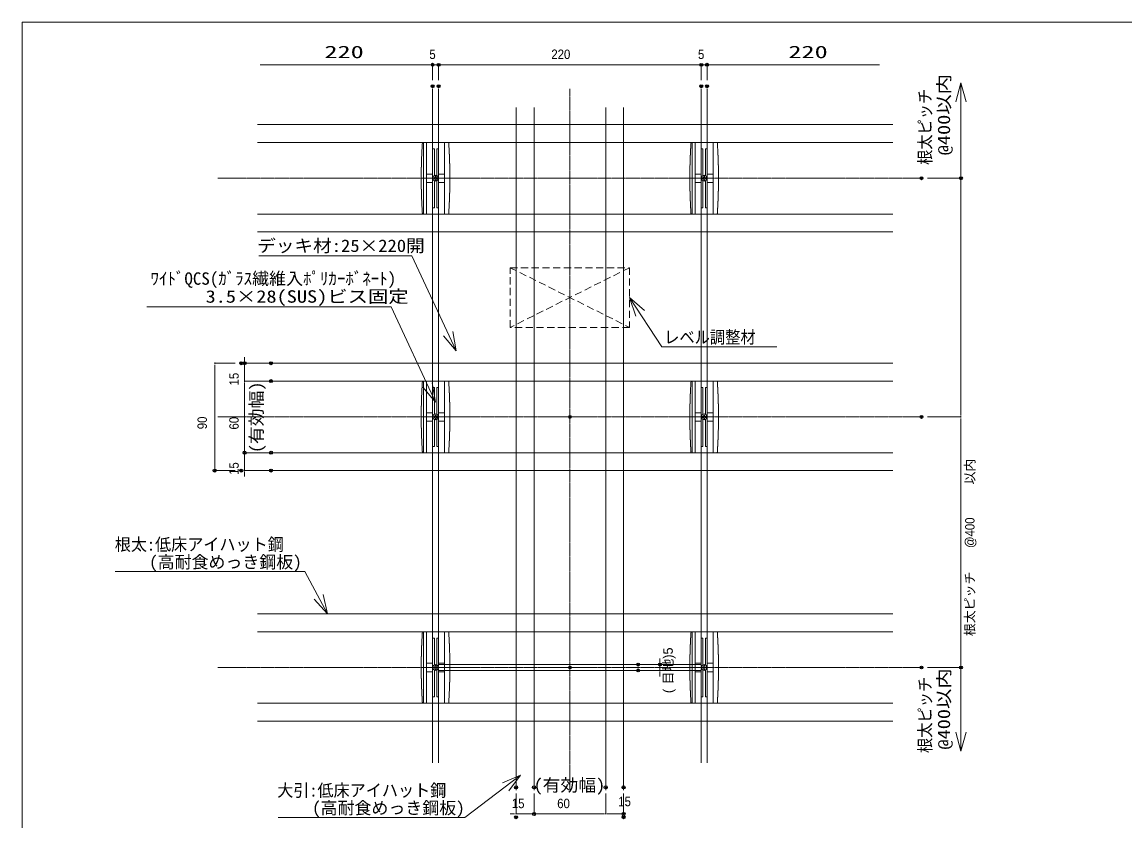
# Model space of a CAD drawing. Units: millimetres, scale not verified. Extents: x -4750 to 4750, y -3000 to 3000.
# Drawn here: x 2500 to 3424, y -1737 to -1068 of the extents above; entities that cross this region are included whole.
import ezdxf
from ezdxf.enums import TextEntityAlignment as Align

# ---------------------------------------------------------------- set-up
doc = ezdxf.new("R2010")
doc.units = ezdxf.units.MM
doc.header["$LTSCALE"] = 5
doc.header["$PDMODE"] = 32
doc.header["$PDSIZE"] = 2.5
for name, pattern in [('CHAIN1', [8, 5, -1, 1, -1]), ('DASHED1', [1.8, 1.2, -0.6]), ('LONG_DASHED1', [7, 6, -1])]:
    doc.linetypes.add(name, pattern=pattern)
for name, color, linetype, lineweight in [('0-0_デッキ', 7, 'Continuous', 9), ('0-1_束', 7, 'Continuous', 9), ('0-2_根太', 7, 'Continuous', 9), ('0-4_0', 7, 'Continuous', 9), ('0-5_図枠', 7, 'Continuous', 9), ('0-6_文字', 7, 'Continuous', 9), ('0-7_寸法', 7, 'Continuous', 9), ('0-A_WQCS', 7, 'Continuous', 9), ('0-B_大引', 7, 'DASHED1', 9)]:
    doc.layers.add(name, color=color, linetype=linetype, lineweight=lineweight)
doc.layers.add('0-9_Defpoints', color=7, linetype='Continuous')
doc.styles.add('Osaka', font='')
doc.styles.add('ＭＳ ゴシック', font='')
doc.styles.get('Osaka').set_extended_font_data('Osaka')
doc.styles.get('ＭＳ ゴシック').set_extended_font_data('MS Gothic')

# ---------------------------------------------------------------- blocks, each defined once
blk = doc.blocks.new('グループ-5-1')
at = {"layer": '0-2_根太', "linetype": 'DASHED1'}
for p, q in [((83344.6, -49813.2), (93986.8, -49813.2)), ((83344.6, -50113.2), (93986.8, -50113.2)), ((83344.6, -51313.2), (93986.8, -51313.2)), ((83344.6, -51613.2), (93986.8, -51613.2))]:
    blk.add_line(p, q, dxfattribs=at)
at = {"layer": '0-2_根太', "linetype": 'CHAIN1'}
blk.add_line((82682, -50713.2), (94467.3, -50713.2), dxfattribs=at)
blk = doc.blocks.new('グループ-6-1')
at = {"layer": '0-2_根太', "linetype": 'DASHED1'}
for p, q in [((83344.6, -45613.2), (93986.8, -45613.2)), ((83344.6, -45913.2), (93986.8, -45913.2)), ((83344.6, -47113.2), (93986.8, -47113.2)), ((83344.6, -47413.2), (93986.8, -47413.2))]:
    blk.add_line(p, q, dxfattribs=at)
at = {"layer": '0-2_根太', "linetype": 'CHAIN1'}
blk.add_line((82682, -46513.2), (94467.3, -46513.2), dxfattribs=at)
blk = doc.blocks.new('グループ-7-1')
at = {"layer": '0-2_根太', "linetype": 'DASHED1'}
for p, q in [((83344.6, -41613.2), (93986.8, -41613.2)), ((83344.6, -41913.2), (93986.8, -41913.2)), ((83344.6, -43113.2), (93986.8, -43113.2)), ((83344.6, -43413.2), (93986.8, -43413.2))]:
    blk.add_line(p, q, dxfattribs=at)
at = {"layer": '0-2_根太', "linetype": 'CHAIN1'}
blk.add_line((82682, -42513.2), (94467.3, -42513.2), dxfattribs=at)
blk = doc.blocks.new('_DOT')
at = {"layer": '0-4_0'}
for p, q in [((-10, 0), (-20, 0)), ((-5, 0), (5, 0))]:
    blk.add_line(p, q, dxfattribs=at)
blk = doc.blocks.new('グループ-25-1')
at = {"layer": '0-A_WQCS'}
blk.add_line((8, -19.6), (8, -31.2), dxfattribs=at)
for points in [[(-19.6, -8), (-31.2, -8), (-31.2, 8), (-19.6, 8)], [(-8, 19.6), (-8, 31.3), (8, 31.3), (8, 19.6)], [(19.6, 8), (31.3, 8), (31.3, -8), (19.6, -8)], [(8, -31.2), (-8, -31.2), (-8, -19.6)]]:
    blk.add_lwpolyline(points, dxfattribs=at)
blk.add_circle((0, 0), 50, dxfattribs=at)
for centre, start, end in [((-19.6, 19.6), 270, 0), ((19.6, 19.6), 180, 270), ((-19.6, -19.6), 0, 90), ((19.6, -19.6), 90, 180)]:
    blk.add_arc(centre, 11.6, start, end, dxfattribs=at)
blk = doc.blocks.new('グループ-26-1')
at = {"layer": '0-A_WQCS'}
blk.add_blockref('グループ-25-1', (0, 0), dxfattribs=at)
blk = doc.blocks.new('グループ-27-1')
at = {"layer": '0-A_WQCS', "linetype": 'DASHED1'}
for p, q in [((220, 600), (-220, 600)), ((-200, 596.7), (-200, -596.7)), ((-149.8, 600), (-149.8, -600)), ((149.8, -600), (149.8, 600)), ((-49.8, 70), (-149.8, 70)), ((49.8, 70), (149.8, 70)), ((-49.8, -70), (-149.8, -70)), ((49.8, -70), (149.8, -70)), ((220, -600), (-220, -600))]:
    blk.add_line(p, q, dxfattribs=at)
at = {"layer": '0-A_WQCS', "linetype": 'LONG_DASHED1'}
for p, q in [((-49.8, 600), (-49.8, 14.9)), ((49.8, 14.9), (49.8, 600)), ((-49.8, 494.2), (-20, 494.2)), ((-20, 48), (-20, 494.2)), ((20, 494.2), (20, 48)), ((20, 494.2), (49.8, 494.2)), ((-49.8, -14.9), (-49.8, -600)), ((-20, -494.2), (-20, -48)), ((20, -48), (20, -494.2)), ((49.8, -600), (49.8, -14.9)), ((-20, -494.2), (-49.8, -494.2)), ((49.8, -494.2), (20, -494.2))]:
    blk.add_line(p, q, dxfattribs=at)
at = {"layer": '0-A_WQCS'}
for p, q in [((-49.8, 600), (50.2, 600)), ((50.2, -600), (-49.8, -600))]:
    blk.add_line(p, q, dxfattribs=at)
at = {"layer": '0-A_WQCS', "linetype": 'DASHED1'}
for centre, start, end in [((8770, 0), 176.1817, 183.8183), ((-8770, 0), 0, 3.8183), ((-8770, 0), 356.1817, 0)]:
    blk.add_arc(centre, 9010, start, end, dxfattribs=at)
at = {"layer": '0-A_WQCS'}
blk.add_blockref('グループ-26-1', (0, 0), dxfattribs=at)
blk = doc.blocks.new('グループ-28-1')
at = {"layer": '0-A_WQCS'}
blk.add_blockref('グループ-27-1', (0, 0), dxfattribs=at)
blk = doc.blocks.new('WQCS2016平')
at = {"layer": '0-A_WQCS'}
blk.add_blockref('グループ-28-1', (0, 0), dxfattribs=at)
blk = doc.blocks.new('グループ-209-1')
at = {"layer": '0-B_大引', "linetype": 'CHAIN1'}
blk.add_line((88576.9, -52771), (88576.9, -41013.2), dxfattribs=at)
at = {"layer": '0-B_大引'}
for p, q in [((87676.9, -52771), (87676.9, -41323.5)), ((87976.9, -52771), (87976.9, -41323.5)), ((89176.9, -52771), (89176.9, -41323.5)), ((89476.9, -52771), (89476.9, -41323.5))]:
    blk.add_line(p, q, dxfattribs=at)

msp = doc.modelspace()

# ---------------------------------------------------------------- hatches: boundary and pattern name
at = {"layer": '0-7_寸法'}
for points in [[(2845.088, -1103.345, 1), (2842.584, -1103.345, 1)], [(3075.088, -1103.345, 1), (3072.584, -1103.345, 1)]]:
    msp.add_hatch(color=256, dxfattribs=at).paths.add_polyline_path(points)

# ---------------------------------------------------------------- linework, layer by layer
at = {"layer": '0-0_デッキ'}
for p, q in [((2843.836, -1688.345), (2843.836, -1123.345)), ((2848.836, -1605.845), (2848.836, -1123.345)), ((3068.836, -1605.845), (3068.836, -1123.345)), ((3073.836, -1688.345), (3073.836, -1123.345)), ((2848.836, -1605.845), (3068.836, -1605.845)), ((3068.836, -1610.845), (2848.836, -1610.845)), ((2848.836, -1688.345), (2848.836, -1610.869)), ((3068.836, -1688.345), (3068.836, -1610.869))]:
    msp.add_line(p, q, dxfattribs=at)
for p in [(2958.846, -1398.345), (2958.846, -1608.345)]:
    msp.add_point(p, dxfattribs=at)
at = {"layer": '0-1_束', "linetype": 'DASHED1'}
for p, q in [((2908.846, -1273.345), (3008.846, -1323.345)), ((3008.846, -1273.345), (2908.846, -1323.345))]:
    msp.add_line(p, q, dxfattribs=at)
msp.add_lwpolyline([(2908.846, -1273.345), (3008.846, -1273.345), (3008.846, -1323.345), (2908.846, -1323.345)], close=True, dxfattribs=at)
at = {"layer": '0-5_図枠'}
msp.add_lwpolyline([(2500, -1067.501), (4500, -1067.501), (4500, -2367.501), (2500, -2367.501)], close=True, dxfattribs=at)
at = {"layer": '0-6_文字'}
for p, q in [((2826.341, -1263.312), (2698.261, -1263.312)), ((2826.341, -1263.312), (2863.673, -1343.03)), ((3035.984, -1339.683), (3008.846, -1298.345)), ((2809.042, -1306.198), (2604.43, -1306.198)), ((2809.042, -1306.198), (2846.374, -1385.916)), ((3132.319, -1339.683), (3035.984, -1339.683)), ((2736.973, -1527.918), (2578.086, -1527.918)), ((2736.973, -1527.918), (2755.747, -1563.345)), ((2871, -1733.978), (2917.499, -1698.551)), ((2871, -1733.978), (2714.589, -1733.978))]:
    msp.add_line(p, q, dxfattribs=at)
for points in [[(3014.197, -1313.885), (3008.846, -1298.345), (3021.25, -1309.128)], [(2860.819, -1326.845), (2863.673, -1343.03), (2853.109, -1330.44)], [(2843.52, -1369.73), (2846.374, -1385.916), (2835.809, -1373.326)], [(2752.33, -1547.269), (2755.747, -1563.345), (2744.75, -1551.132)], [(2902.371, -1704.972), (2917.499, -1698.551), (2907.608, -1711.676)]]:
    msp.add_lwpolyline(points, dxfattribs=at)
at = {"layer": '0-7_寸法'}
for p, q in [((2841.332, -1103.345), (2838.829, -1103.345)), ((2843.836, -1116.246), (2843.836, -1103.345)), ((2843.836, -1103.345), (2848.836, -1103.345)), ((2848.836, -1116.246), (2848.836, -1103.345)), ((2848.836, -1116.246), (2848.836, -1103.345)), ((2851.34, -1103.345), (3066.332, -1103.345)), ((2851.34, -1103.345), (2853.844, -1103.345)), ((3066.332, -1103.345), (3063.829, -1103.345)), ((3068.836, -1116.246), (3068.836, -1103.345)), ((3068.836, -1116.246), (3068.836, -1103.345)), ((3068.836, -1103.345), (3073.836, -1103.345)), ((3073.836, -1116.246), (3073.836, -1103.345)), ((3076.34, -1103.345), (3078.844, -1103.345)), ((3286.404, -1198.345), (3286.404, -1118.345)), ((3258.367, -1198.345), (3286.404, -1198.345)), ((3286.404, -1395.841), (3286.404, -1200.849)), ((2686.352, -1350.841), (2686.352, -1348.338)), ((2678.637, -1353.345), (2661.352, -1353.345)), ((2661.352, -1355.849), (2661.352, -1440.841)), ((2703.637, -1353.345), (2686.352, -1353.345)), ((2686.352, -1368.345), (2686.352, -1353.345)), ((2703.637, -1368.345), (2686.352, -1368.345)), ((2703.637, -1368.345), (2686.352, -1368.345)), ((2686.352, -1370.849), (2686.352, -1425.841)), ((2686.352, -1370.849), (2686.352, -1373.353)), ((3258.367, -1398.345), (3286.404, -1398.345)), ((3258.367, -1398.345), (3286.404, -1398.345)), ((3286.404, -1400.849), (3286.404, -1605.841)), ((2686.352, -1425.841), (2686.352, -1423.338)), ((2703.637, -1428.345), (2686.352, -1428.345)), ((2703.637, -1428.345), (2686.352, -1428.345)), ((2686.352, -1443.345), (2686.352, -1428.345)), ((2678.637, -1443.345), (2661.352, -1443.345)), ((2703.637, -1443.345), (2686.352, -1443.345)), ((2686.352, -1445.849), (2686.352, -1448.353)), ((3021.056, -1605.845), (3034.251, -1605.845)), ((3034.251, -1603.341), (3034.251, -1600.838)), ((3034.251, -1610.845), (3034.251, -1605.845)), ((3021.056, -1610.845), (3034.251, -1610.845)), ((3034.251, -1613.349), (3034.251, -1615.853)), ((3258.367, -1608.345), (3286.404, -1608.345)), ((3286.404, -1608.345), (3286.404, -1678.345)), ((2913.846, -1713.8), (2913.846, -1731.086)), ((2928.846, -1713.8), (2928.846, -1731.086)), ((2928.846, -1713.8), (2928.846, -1731.086)), ((2988.846, -1713.8), (2988.846, -1731.086)), ((2988.846, -1713.8), (2988.846, -1731.086)), ((3003.846, -1713.8), (3003.846, -1731.086)), ((2911.342, -1731.086), (2908.839, -1731.086)), ((2913.846, -1731.086), (2928.846, -1731.086)), ((2986.342, -1731.086), (2931.35, -1731.086)), ((2931.35, -1731.086), (2933.854, -1731.086)), ((2991.35, -1731.086), (3001.342, -1731.086))]:
    msp.add_line(p, q, dxfattribs=at)
for points in [[(2843.836, -1116.246), (2843.836, -1103.345), (2699.341, -1103.345)], [(3073.836, -1116.246), (3073.836, -1103.345), (3218.331, -1103.345)], [(3282.15, -1134.22), (3286.404, -1118.345), (3290.657, -1134.22)], [(3290.657, -1662.47), (3286.404, -1678.345), (3282.15, -1662.47)]]:
    msp.add_lwpolyline(points, dxfattribs=at)
for centre in [(2843.836, -1103.345), (3073.836, -1103.345)]:
    msp.add_circle(centre, 1.252, dxfattribs=at)
at = {"layer": '0-9_Defpoints'}
for p in [(2848.836, -1103.345), (3068.836, -1103.345), (3073.836, -1103.345), (2843.836, -1121.246), (2848.836, -1121.246), (3068.836, -1121.246), (3073.836, -1121.246), (3253.367, -1198.345), (3286.404, -1198.345), (2683.637, -1353.345), (2686.352, -1353.345), (2708.637, -1353.345), (2708.637, -1368.345), (3253.367, -1398.345), (2686.352, -1428.345), (2708.637, -1428.345), (2661.352, -1443.345), (2683.637, -1443.345), (2708.637, -1443.345), (3016.056, -1605.845), (3034.251, -1605.845), (3253.367, -1608.345), (3286.404, -1608.345), (3016.056, -1610.845), (2913.846, -1708.8), (2928.846, -1708.8), (2988.846, -1708.8), (3003.846, -1708.8), (2913.846, -1733.8), (2928.846, -1731.086), (3003.846, -1731.086), (3003.846, -1733.8)]:
    msp.add_point(p, dxfattribs=at)

# ---------------------------------------------------------------- block references
at = {"layer": '0-2_根太', "xscale": 0.05, "yscale": 0.05}
for name in ['グループ-7-1', 'グループ-6-1', 'グループ-5-1']:
    msp.add_blockref(name, (-1470, 927.316), dxfattribs=at)
at = {"layer": '0-7_寸法', "xscale": 0.1251862, "yscale": 0.1251862}
for p in [(2843.836, -1103.345), (3068.836, -1103.345), (3068.836, -1103.345), (2913.846, -1731.086), (2988.846, -1731.086), (3003.846, -1731.086)]:
    msp.add_blockref('_DOT', p, dxfattribs=at)
for p, rotation in [((2848.836, -1103.345), 180), ((2848.836, -1103.345), 180), ((3073.836, -1103.345), 180), ((3286.404, -1198.345), 90), ((2661.352, -1353.345), 90), ((2686.352, -1353.345), 270), ((2686.352, -1368.345), 90), ((2686.352, -1368.345), 90), ((3286.404, -1398.345), 270), ((3286.404, -1398.345), 90), ((2686.352, -1428.345), 270), ((2686.352, -1428.345), 270), ((2661.352, -1443.345), 270), ((2686.352, -1443.345), 90), ((3034.251, -1605.845), 270), ((3286.404, -1608.345), 270), ((3034.251, -1610.845), 90), ((2928.846, -1731.086), 180), ((2928.846, -1731.086), 180), ((2988.846, -1731.086), 180)]:
    msp.add_blockref('_DOT', p, dxfattribs=dict(at, rotation=rotation))
at = {"layer": '0-A_WQCS', "xscale": 0.05, "yscale": 0.05}
for p in [(2846.336, -1198.345), (3071.336, -1198.345), (2846.336, -1398.345), (3071.336, -1398.345), (2846.336, -1608.345), (3071.336, -1608.345)]:
    msp.add_blockref('WQCS2016平', p, dxfattribs=at)
at = {"layer": '0-B_大引', "xscale": 0.05, "yscale": 0.05}
msp.add_blockref('グループ-209-1', (-1470, 927.316), dxfattribs=at)

# ---------------------------------------------------------------- texts
at = {"layer": '0-6_文字', "style": 'ＭＳ ゴシック'}
for s, width, p in [('デッキ材:25×220開', 1.1, (2696.883, -1263.252)), ('3.5×28(SUS)ビス固定', 1.2, (2653.7, -1305.795)), ('レベル調整材', 0.9, (3037.803, -1339.88)), ('根太:低床アイハット鋼', 0.95, (2577.646, -1513.546)), ('大引:低床アイハット鋼', 0.95, (2713.709, -1719.607))]:
    msp.add_text(s, height=10.41, dxfattribs=dict(at, width=width)).set_placement(p, align=Align.BOTTOM_LEFT)
for s, p in [('ﾜｲﾄﾞQCS(ｶﾞﾗｽ繊維入ﾎﾟﾘｶｰﾎﾞﾈｰﾄ)', (2607.587, -1290.76)), ('\u3000\u3000(高耐食めっき鋼板)', (2578.086, -1528.256)), ('\u3000\u3000(高耐食めっき鋼板)', (2714.589, -1734.316))]:
    msp.add_text(s, height=10.41, dxfattribs=at).set_placement(p, align=Align.BOTTOM_LEFT)
at = {"layer": '0-7_寸法'}
for s, height, style, width, p in [('220', 10.41, 'ＭＳ ゴシック', 1.55, (2753.287, -1100.883)), ('220', 10.41, 'ＭＳ ゴシック', 1.55, (3141.893, -1100.883)), ('5', 7.918, 'Osaka', 0.9, (2841.165, -1100.845)), ('220', 7.918, 'Osaka', 0.9, (2943.323, -1100.845)), ('5', 7.918, 'Osaka', 0.9, (3066.165, -1100.845)), ('(有効幅)', 10.45, 'ＭＳ ゴシック', 1.05, (2928.556, -1715.291)), ('60', 7.918, 'Osaka', 0.9, (2948.246, -1728.586)), ('15', 7.918, 'Osaka', 0.9, (2999.395, -1726.96)), ('15', 7.918, 'Osaka', 0.9, (2910.229, -1728.586))]:
    msp.add_text(s, height=height, dxfattribs=dict(at, style=style, width=width)).set_placement(p, align=Align.BOTTOM_LEFT)
for s, height, style, width, p in [('@400以内', 10.41, 'ＭＳ ゴシック', 1.2, (3280.437, -1179.119)), ('根太ピッチ', 10.41, 'ＭＳ ゴシック', 0.9, (3264.595, -1187.239)), ('15', 7.918, 'Osaka', 0.9, (2683.852, -1371.963)), ('(有効幅)', 10.45, 'ＭＳ ゴシック', 1.05, (2704.605, -1428.636)), ('90', 7.918, 'Osaka', 0.9, (2657.226, -1408.687)), ('60', 7.918, 'Osaka', 0.9, (2683.852, -1408.946)), ('15', 7.918, 'Osaka', 0.9, (2683.852, -1446.963)), (' @400', 7.918, 'Osaka', 0.9, (3300.179, -1510.848)), ('@400以内', 10.41, 'ＭＳ ゴシック', 1.2, (3280.437, -1677.119)), ('根太ピッチ', 10.41, 'ＭＳ ゴシック', 0.9, (3264.595, -1680.007))]:
    msp.add_text(s, height=height, rotation=90, dxfattribs=dict(at, style=style, width=width)).set_placement(p, align=Align.BOTTOM_LEFT)
at = {"layer": '0-7_寸法', "style": 'Osaka'}
for s, p in [('以内', (3300.179, -1455.002)), ('根太ピッチ', (3300.179, -1582.044)), ('目地)5', (3047.426, -1622.57)), ('(', (3047.426, -1629.809))]:
    msp.add_text(s, height=7.918, rotation=90, dxfattribs=at).set_placement(p, align=Align.BOTTOM_LEFT)

doc.saveas('drawing.dxf')
